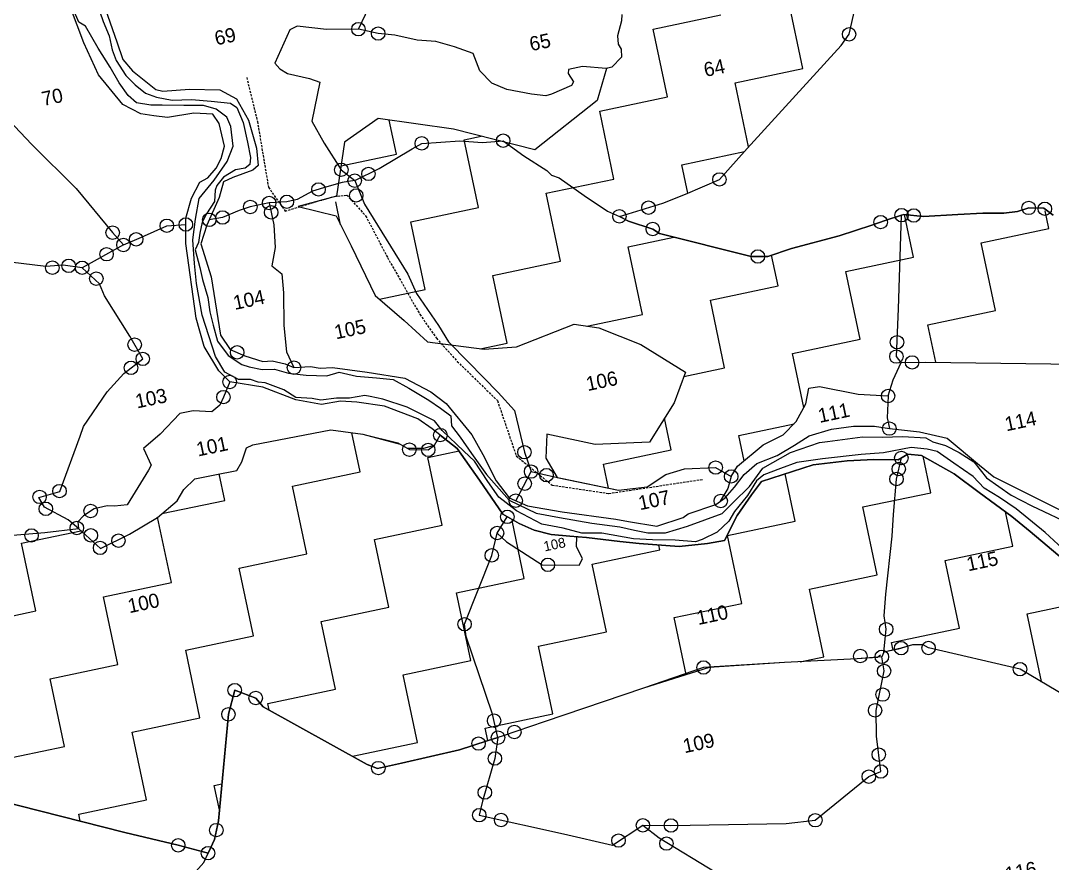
# Model space of a CAD drawing. Header units: metres. Extents: x 349664 to 353992, y 1754751 to 1758067.
# Drawn here: x 351464 to 352143, y 1755985 to 1756540 of the extents above; entities that cross this region are included whole.
import ezdxf
from ezdxf.enums import TextEntityAlignment as Align

# ---------------------------------------------------------------- set-up
doc = ezdxf.new("R2010")
doc.units = ezdxf.units.M
doc.linetypes.add('DASHED', pattern=[0.75, 0.5, -0.25])
for name, color, linetype in [('LINE_FOOTPATH', 1, 'DASHED'), ('LINE_WATER', 4, 'Continuous'), ('POLY_HATCH', 12, 'Continuous'), ('POLY_PARCEL', 6, 'Continuous'), ('POLY_WATER', 4, 'Continuous'), ('TEXT_PARCEL', 7, 'Continuous')]:
    doc.layers.add(name, color=color, linetype=linetype)
doc.styles.add('kruti dev 050', font='')
doc.styles.get('kruti dev 050').set_extended_font_data('Kruti Dev 050')

msp = doc.modelspace()

# ---------------------------------------------------------------- linework, layer by layer
for centre in [(351686.35, 1756534.48), (351699.35, 1756531.6), (352009.31, 1756531.08), (351728.03, 1756459.28), (351781.64, 1756461.05), (351675.08, 1756441.9), (351692.94, 1756439.2), (351683.92, 1756434.76), (351923.98, 1756435.56), (351660.1, 1756428.96), (351684.9, 1756425), (351615.19, 1756417.43), (351627.59, 1756420.05), (351639.26, 1756420.83), (351877.27, 1756416.97), (352127.53, 1756416.78), (352138.13, 1756416.23), (351588.17, 1756408.93), (351596.94, 1756410.48), (351628.93, 1756413.87), (351858.14, 1756411.24), (352043.86, 1756412.03), (352051.85, 1756411.81), (351560.24, 1756405.05), (351572.74, 1756405.88), (351880.07, 1756402.88), (352030.09, 1756407.44), (351524.56, 1756400.51), (351540.07, 1756396.11), (351531.67, 1756392.41), (351520.59, 1756386.28), (351949.25, 1756384.81), (351484.93, 1756377.42), (351495.68, 1756378.64), (351504.52, 1756377.38), (351513.83, 1756370.23), (352040.88, 1756328.38), (351539.06, 1756326.73), (351606.54, 1756321.68), (351544.4, 1756317.4), (352040.46, 1756318.91), (352050.79, 1756315.07), (351536.69, 1756311.49), (351643.92, 1756311.63), (351601.62, 1756302.21), (351597.52, 1756292.25), (352034.99, 1756292.97), (351740.23, 1756267.23), (352035.8, 1756271.5), (351719.89, 1756257.66), (351732.3, 1756257.47), (351795.63, 1756255.94), (352043.71, 1756252.16), (351799.99, 1756243.19), (351810.16, 1756240.83), (351921.46, 1756245.84), (351931.7, 1756239.99), (352042.02, 1756244.88), (351795.81, 1756235.24), (352040.5, 1756238.3), (351476.5, 1756226.51), (351489.59, 1756230.37), (351789.91, 1756224.02), (351924.83, 1756223.83), (351480.61, 1756218.66), (351510.09, 1756217.26), (351784.35, 1756213.41), (351501, 1756206.08), (351471.22, 1756201.15), (351510.21, 1756201.22), (351777.64, 1756202.74), (351516.31, 1756192.97), (351528.41, 1756197.71), (351774.12, 1756188.02), (351811.07, 1756181.78), (351756.21, 1756142.69), (352033.7, 1756139.37), (352043.58, 1756126.94), (352061.61, 1756127.05), (352016.67, 1756121.74), (352030.87, 1756121.21), (351913.51, 1756114.22), (352032.35, 1756111.93), (352121.82, 1756113.11), (351604.93, 1756099.28), (351618.74, 1756094.12), (352031.41, 1756096.36), (351600.78, 1756083.39), (352026.41, 1756086), (351775.64, 1756079.17), (351789.03, 1756071.73), (351765.43, 1756064.1), (351778.19, 1756068.01), (352028.84, 1756056.85), (351776.17, 1756054.3), (351699.48, 1756047.98), (352022.28, 1756042.37), (352030.24, 1756045.71), (351769.57, 1756031.87), (351765.88, 1756017), (351780.24, 1756013.83), (351873.59, 1756010.3), (351892.08, 1756010.2), (351987.05, 1756013.63), (351592.86, 1756007.16), (351567.74, 1755997.15), (351857.54, 1756000.26), (351889.08, 1755998.26), (351587.36, 1755991.97)]:
    msp.add_circle(centre, 4.43)
at = {"layer": 'LINE_FOOTPATH', "ltscale": 3}
for p, q in [((351612.8, 1756502.69), (351619.88, 1756473.7)), ((351619.88, 1756473.7), (351627.11, 1756430.47)), ((351627.11, 1756430.47), (351638.07, 1756414.68)), ((351638.07, 1756414.68), (351658.66, 1756420.94)), ((351658.66, 1756420.94), (351670.33, 1756424.36)), ((351670.33, 1756424.36), (351678.73, 1756425.18)), ((351678.73, 1756425.18), (351691.12, 1756411.61)), ((351691.12, 1756411.61), (351705.5, 1756384.17)), ((351705.5, 1756384.17), (351726.75, 1756346.75)), ((351726.75, 1756346.75), (351737.7, 1756330.97)), ((351737.7, 1756330.97), (351751.4, 1756315.77)), ((351751.4, 1756315.77), (351777.82, 1756289.92)), ((351777.82, 1756289.92), (351790.28, 1756253.5)), ((351790.28, 1756253.5), (351813.83, 1756234.25)), ((351851.19, 1756228.81), (351913.07, 1756238.08)), ((351813.83, 1756234.25), (351851.19, 1756228.81))]:
    msp.add_line(p, q, dxfattribs=at)
at = {"layer": 'LINE_WATER'}
for p, q in [((351502.38, 1756539.1), (351495.34, 1756555.49)), ((351513.91, 1756552.33), (351518.34, 1756539.49)), ((351506.76, 1756536.51), (351502.38, 1756539.1)), ((351515.07, 1756522.06), (351506.76, 1756536.51)), ((351518.34, 1756539.49), (351522.24, 1756530.06)), ((351522.24, 1756530.06), (351524.17, 1756520.93)), ((351522.99, 1756509.43), (351515.07, 1756522.06)), ((351524.17, 1756520.93), (351526.85, 1756513.87)), ((351528.96, 1756499.25), (351522.99, 1756509.43)), ((351526.85, 1756513.87), (351533.23, 1756504.02)), ((351533.23, 1756504.02), (351539.3, 1756497.91)), ((351534.82, 1756490.71), (351528.96, 1756499.25)), ((351539.3, 1756497.91), (351546.18, 1756492.45)), ((351540.37, 1756485.92), (351534.82, 1756490.71)), ((351546.18, 1756492.45), (351553.44, 1756489.69)), ((351553.44, 1756489.69), (351563.86, 1756487.84)), ((351563.86, 1756487.84), (351576.51, 1756488.21)), ((351576.51, 1756488.21), (351589.39, 1756487.12)), ((351549.77, 1756484.34), (351540.37, 1756485.92)), ((351557.14, 1756484.46), (351549.77, 1756484.34)), ((351571.55, 1756484.23), (351557.14, 1756484.46)), ((351584.42, 1756484.33), (351571.55, 1756484.23)), ((351592.83, 1756481.82), (351584.42, 1756484.33)), ((351589.39, 1756487.12), (351602.09, 1756485.75)), ((351599.66, 1756476.59), (351592.83, 1756481.82)), ((351602.09, 1756485.75), (351606.29, 1756482.82)), ((351606.29, 1756482.82), (351610.51, 1756472.99)), ((351602.38, 1756470.49), (351599.66, 1756476.59)), ((351603.94, 1756457.47), (351602.38, 1756470.49)), ((351610.51, 1756472.99), (351613.26, 1756459.98)), ((351599.88, 1756447.31), (351603.94, 1756457.47)), ((351613.26, 1756459.98), (351615.38, 1756449.94)), ((351591.49, 1756435.05), (351599.88, 1756447.31)), ((351615.38, 1756449.94), (351614.93, 1756445.32)), ((351605.4, 1756441.87), (351597.53, 1756436.97)), ((351611.84, 1756443), (351605.4, 1756441.87)), ((351614.93, 1756445.32), (351611.84, 1756443)), ((351581.64, 1756422.96), (351591.49, 1756435.05)), ((351597.53, 1756436.97), (351593.19, 1756431.52)), ((351592.17, 1756428.44), (351591.61, 1756420.94)), ((351593.19, 1756431.52), (351592.17, 1756428.44)), ((351579.03, 1756409.35), (351581.64, 1756422.96)), ((351591.61, 1756420.94), (351586.38, 1756412.92)), ((351577.34, 1756395.88), (351579.03, 1756409.35)), ((351583.51, 1756407.31), (351581.93, 1756400.06)), ((351586.38, 1756412.92), (351583.51, 1756407.31)), ((351581.93, 1756400.06), (351581.08, 1756393.92)), ((351578.52, 1756380.16), (351577.34, 1756395.88)), ((351581.08, 1756393.92), (351578.98, 1756389.19)), ((351578.98, 1756389.19), (351581.92, 1756377.51)), ((351579.84, 1756367.09), (351578.52, 1756380.16)), ((351581.92, 1756377.51), (351583.83, 1756369.57)), ((351583.59, 1756346.24), (351579.84, 1756367.09)), ((351583.83, 1756369.57), (351587.25, 1756357.9)), ((351587.25, 1756357.9), (351588.55, 1756348.4)), ((351592.22, 1756318.98), (351583.59, 1756346.24)), ((351588.55, 1756348.4), (351590.65, 1756339.54)), ((351590.65, 1756339.54), (351593.65, 1756329.08)), ((351593.65, 1756329.08), (351600.67, 1756319.59)), ((351598.47, 1756308.62), (351592.22, 1756318.98)), ((351600.67, 1756319.59), (351609.57, 1756313.61)), ((351609.57, 1756313.61), (351614.4, 1756312.24)), ((351614.4, 1756312.24), (351622.89, 1756310.46)), ((351607.36, 1756303.82), (351598.47, 1756308.62)), ((351622.89, 1756310.46), (351631.22, 1756310.55)), ((351631.22, 1756310.55), (351640.36, 1756307.96)), ((351640.36, 1756307.96), (351651.87, 1756306.58)), ((351651.87, 1756306.58), (351665.57, 1756306.13)), ((351665.57, 1756306.13), (351673.65, 1756308.56)), ((351673.65, 1756308.56), (351685.17, 1756305.98)), ((351685.17, 1756305.98), (351698.28, 1756304.94)), ((351698.28, 1756304.94), (351709.24, 1756303.92)), ((351615.23, 1756303.82), (351607.36, 1756303.82)), ((351620.38, 1756302.05), (351615.23, 1756303.82)), ((351625.01, 1756301.59), (351620.38, 1756302.05)), ((351637.2, 1756297.02), (351625.01, 1756301.59)), ((351709.24, 1756303.92), (351719.51, 1756298.22)), ((351719.51, 1756298.22), (351732.6, 1756290.17)), ((351645.17, 1756292.03), (351637.2, 1756297.02)), ((351655.8, 1756291.41), (351645.17, 1756292.03)), ((351661.54, 1756290.24), (351655.8, 1756291.41)), ((351672.02, 1756291.5), (351661.54, 1756290.24)), ((351680.58, 1756291.64), (351672.02, 1756291.5)), ((351690.5, 1756293.26), (351680.58, 1756291.64)), ((351693.99, 1756292.57), (351690.5, 1756293.26)), ((351702.34, 1756290.82), (351693.99, 1756292.57)), ((351718.47, 1756285.65), (351702.34, 1756290.82)), ((351736.38, 1756276.56), (351718.47, 1756285.65)), ((351732.6, 1756290.17), (351740.4, 1756284.9)), ((351740.4, 1756284.9), (351747.18, 1756279.9)), ((351747.18, 1756279.9), (351747.63, 1756273.41)), ((351741.53, 1756270.26), (351736.38, 1756276.56)), ((351747.63, 1756273.41), (351753.3, 1756265.79)), ((351755.65, 1756256.56), (351741.53, 1756270.26)), ((351753.3, 1756265.79), (351760.79, 1756255.21)), ((351995.15, 1756263.1), (352018.15, 1756266.06)), ((352018.15, 1756266.06), (352031.07, 1756265.93)), ((352031.07, 1756265.93), (352044.58, 1756266.4)), ((352044.58, 1756266.4), (352059.75, 1756265.31)), ((352059.75, 1756265.31), (352064.36, 1756262.71)), ((351970.68, 1756255.79), (351989.8, 1756262.45)), ((351989.8, 1756262.45), (351995.15, 1756263.1)), ((352050.1, 1756259.15), (352032, 1756255.56)), ((352060.6, 1756258.03), (352050.1, 1756259.15)), ((352067.17, 1756256.32), (352060.6, 1756258.03)), ((352064.36, 1756262.71), (352072.72, 1756260.42)), ((352072.72, 1756260.42), (352081.84, 1756255.68)), ((351762.77, 1756249.96), (351755.65, 1756256.56)), ((351760.79, 1756255.21), (351770.64, 1756241.32)), ((351952.56, 1756245.52), (351970.68, 1756255.79)), ((351991.87, 1756251.5), (351974.95, 1756249.11)), ((352017.25, 1756254.48), (351991.87, 1756251.5)), ((352032, 1756255.56), (352017.25, 1756254.48)), ((352078.33, 1756248.66), (352067.17, 1756256.32)), ((352081.84, 1756255.68), (352091.47, 1756249.61)), ((351771.6, 1756236.66), (351762.77, 1756249.96)), ((351943.67, 1756233.39), (351952.56, 1756245.52)), ((351964.09, 1756245.15), (351953.28, 1756240.96)), ((351974.95, 1756249.11), (351964.09, 1756245.15)), ((352090.93, 1756239.88), (352078.33, 1756248.66)), ((352091.47, 1756249.61), (352099.65, 1756239.18)), ((351770.64, 1756241.32), (351785.66, 1756224.47)), ((351948.38, 1756237.06), (351942.52, 1756227.48)), ((351953.28, 1756240.96), (351948.38, 1756237.06)), ((352098.24, 1756232.37), (352090.93, 1756239.88)), ((352099.65, 1756239.18), (352115.94, 1756227.6)), ((351778.81, 1756226.26), (351771.6, 1756236.66)), ((351933.09, 1756222.81), (351943.67, 1756233.39)), ((352108.38, 1756226.17), (352098.24, 1756232.37)), ((351790.5, 1756217.29), (351778.81, 1756226.26)), ((351785.66, 1756224.47), (351803.25, 1756215.79)), ((351942.52, 1756227.48), (351933.8, 1756216.82)), ((352119.27, 1756218.7), (352108.38, 1756226.17)), ((352115.94, 1756227.6), (352129.68, 1756220.6)), ((351807.12, 1756208.64), (351790.5, 1756217.29)), ((351925.8, 1756215.54), (351933.09, 1756222.81)), ((351933.8, 1756216.82), (351930.11, 1756210.56)), ((352138.39, 1756203), (352119.27, 1756218.7)), ((352129.68, 1756220.6), (352157.53, 1756207.41)), ((351803.25, 1756215.79), (351818.7, 1756212.94)), ((351818.7, 1756212.94), (351839.99, 1756209.33)), ((351902.99, 1756207.15), (351925.8, 1756215.54)), ((351930.11, 1756210.56), (351922.58, 1756203.25)), ((351821.07, 1756205.87), (351807.12, 1756208.64)), ((351833.38, 1756202.65), (351821.07, 1756205.87)), ((351839.99, 1756209.33), (351858.43, 1756206.79)), ((351858.43, 1756206.79), (351867.98, 1756204.52)), ((351867.98, 1756204.52), (351876.93, 1756202.83)), ((351876.93, 1756202.83), (351888.38, 1756202.87)), ((351888.38, 1756202.87), (351902.99, 1756207.15)), ((351922.58, 1756203.25), (351912.6, 1756198.51)), ((352149.68, 1756192.51), (352138.39, 1756203)), ((351846.52, 1756202.57), (351833.38, 1756202.65)), ((351867.35, 1756198.86), (351846.52, 1756202.57)), ((351879.91, 1756198.18), (351867.35, 1756198.86)), ((351894.75, 1756197.98), (351879.91, 1756198.18)), ((351908.32, 1756197.03), (351894.75, 1756197.98)), ((351912.6, 1756198.51), (351908.32, 1756197.03))]:
    msp.add_line(p, q, dxfattribs=at)
at = {"layer": 'POLY_HATCH', "linetype": 'Continuous'}
for p, q in [((351978.88, 1756508.67), (351969.46, 1756553.25)), ((351880.3, 1756534.41), (351924.88, 1756543.83)), ((351889.72, 1756489.83), (351880.3, 1756534.41)), ((351934.3, 1756499.25), (351978.88, 1756508.67)), ((351943.2, 1756457.11), (351934.3, 1756499.25)), ((351845.14, 1756480.41), (351889.72, 1756489.83)), ((351711.4, 1756452.14), (351706.67, 1756474.51)), ((351854.56, 1756435.83), (351845.14, 1756480.41)), ((351755.98, 1756461.56), (351767.23, 1756463.94)), ((351765.4, 1756416.98), (351755.98, 1756461.56)), ((351674.89, 1756444.43), (351711.4, 1756452.14)), ((351899.14, 1756445.25), (351940.37, 1756453.96)), ((351903.11, 1756426.44), (351899.14, 1756445.25)), ((351809.98, 1756426.4), (351854.56, 1756435.83)), ((351674.66, 1756405.6), (351671.47, 1756420.7)), ((351819.4, 1756381.82), (351809.98, 1756426.4)), ((351720.82, 1756407.56), (351765.4, 1756416.98)), ((352140.88, 1756403.19), (352138.43, 1756414.79)), ((351730.24, 1756362.98), (351720.82, 1756407.56)), ((352051.72, 1756384.35), (352045.78, 1756412.46)), ((352096.3, 1756393.77), (352140.88, 1756403.19)), ((351863.98, 1756391.24), (351893.97, 1756397.58)), ((352105.72, 1756349.19), (352096.3, 1756393.77)), ((351873.4, 1756346.66), (351863.98, 1756391.24)), ((351774.82, 1756372.4), (351819.4, 1756381.82)), ((351962.56, 1756365.51), (351958.3, 1756385.69)), ((352007.14, 1756374.93), (352051.72, 1756384.35)), ((352016.56, 1756330.35), (352007.14, 1756374.93)), ((351784.24, 1756327.82), (351774.82, 1756372.4)), ((351700.2, 1756356.63), (351730.24, 1756362.98)), ((351917.98, 1756356.09), (351962.56, 1756365.51)), ((351927.4, 1756311.5), (351917.98, 1756356.09)), ((351836.73, 1756338.92), (351873.4, 1756346.66)), ((352061.14, 1756339.77), (352105.72, 1756349.19)), ((352066.34, 1756315.17), (352061.14, 1756339.77)), ((351766.58, 1756324.09), (351784.24, 1756327.82)), ((351971.98, 1756320.93), (352016.56, 1756330.35)), ((351979.51, 1756285.33), (351971.98, 1756320.93)), ((351900.5, 1756305.82), (351927.4, 1756311.5)), ((351892.24, 1756257.5), (351887.82, 1756278.45)), ((351936.82, 1756266.92), (351973.08, 1756274.59)), ((351687.55, 1756243.09), (351682.12, 1756268.77)), ((351940.32, 1756250.38), (351936.82, 1756266.92)), ((351847.66, 1756248.08), (351892.24, 1756257.5)), ((351732.13, 1756252.51), (351752.56, 1756256.83)), ((351741.55, 1756207.93), (351732.13, 1756252.51)), ((352063.04, 1756229.3), (352057.97, 1756253.26)), ((351850.98, 1756232.38), (351847.66, 1756248.08)), ((351598.39, 1756224.25), (351594.7, 1756241.69)), ((351642.97, 1756233.67), (351687.55, 1756243.09)), ((351973.88, 1756210.46), (351967.26, 1756241.78)), ((351652.39, 1756189.09), (351642.97, 1756233.67)), ((351557.03, 1756215.51), (351598.39, 1756224.25)), ((352018.46, 1756219.88), (352063.04, 1756229.3)), ((352027.88, 1756175.3), (352018.46, 1756219.88)), ((352117.04, 1756194.14), (352112.27, 1756216.69)), ((351563.23, 1756170.25), (351554.17, 1756213.12)), ((351795.55, 1756172.77), (351787.46, 1756211.08)), ((351929.3, 1756201.03), (351973.88, 1756210.46)), ((351464.65, 1756195.99), (351503.72, 1756204.24)), ((351696.97, 1756198.51), (351741.55, 1756207.93)), ((351706.39, 1756153.93), (351696.97, 1756198.51)), ((351938.72, 1756156.45), (351929.3, 1756201.03)), ((351474.07, 1756151.41), (351464.65, 1756195.99)), ((351840.13, 1756182.19), (351884.72, 1756191.61)), ((351884.72, 1756191.61), (351884.03, 1756194.84)), ((352072.46, 1756184.72), (352117.04, 1756194.14)), ((351607.81, 1756179.67), (351652.39, 1756189.09)), ((352081.88, 1756140.14), (352072.46, 1756184.72)), ((351617.23, 1756135.09), (351607.81, 1756179.67)), ((351849.56, 1756137.61), (351840.13, 1756182.19)), ((351518.65, 1756160.83), (351563.23, 1756170.25)), ((351750.97, 1756163.35), (351795.55, 1756172.77)), ((351983.3, 1756165.87), (352027.88, 1756175.3)), ((351760.39, 1756118.77), (351750.97, 1756163.35)), ((351992.72, 1756121.29), (351983.3, 1756165.87)), ((351528.07, 1756116.25), (351518.65, 1756160.83)), ((351894.14, 1756147.03), (351938.72, 1756156.45)), ((352126.46, 1756149.56), (352171.04, 1756158.98)), ((351429.49, 1756141.98), (351474.07, 1756151.41)), ((351661.81, 1756144.51), (351706.39, 1756153.93)), ((352135.88, 1756104.98), (352126.46, 1756149.56)), ((351671.23, 1756099.93), (351661.81, 1756144.51)), ((351902.07, 1756109.49), (351894.14, 1756147.03)), ((351572.65, 1756125.67), (351617.23, 1756135.09)), ((351804.97, 1756128.19), (351849.56, 1756137.61)), ((352037.3, 1756130.72), (352081.88, 1756140.14)), ((351814.4, 1756083.61), (351804.97, 1756128.19)), ((352038.39, 1756125.54), (352037.3, 1756130.72)), ((351582.07, 1756081.09), (351572.65, 1756125.67)), ((351483.49, 1756106.83), (351528.07, 1756116.25)), ((351715.81, 1756109.35), (351760.39, 1756118.77)), ((351977.13, 1756118), (351992.72, 1756121.29)), ((351725.23, 1756064.77), (351715.81, 1756109.35)), ((351492.91, 1756062.24), (351483.49, 1756106.83)), ((352135.61, 1756104.92), (352135.88, 1756104.98)), ((351626.65, 1756090.51), (351671.23, 1756099.93)), ((351627.58, 1756086.13), (351626.65, 1756090.51)), ((351537.49, 1756071.67), (351582.07, 1756081.09)), ((351769.82, 1756074.19), (351814.4, 1756083.61)), ((351771.53, 1756066.06), (351769.82, 1756074.19)), ((351546.91, 1756027.08), (351537.49, 1756071.67)), ((351448.33, 1756052.82), (351492.91, 1756062.24)), ((351682.55, 1756055.75), (351725.23, 1756064.77)), ((351591.49, 1756036.51), (351596.47, 1756037.56)), ((351594.87, 1756020.54), (351591.49, 1756036.51)), ((351502.33, 1756017.66), (351546.91, 1756027.08)), ((351503.3, 1756013.06), (351502.33, 1756017.66))]:
    msp.add_line(p, q, dxfattribs=at)
at = {"layer": 'POLY_HATCH'}
for p, q in [((352009.31, 1756531.08), (352014.47, 1756553.45)), ((351859.71, 1756544.16), (351859.49, 1756539.89)), ((351859.49, 1756539.89), (351856.78, 1756530.03)), ((351856.78, 1756530.03), (351857.38, 1756524.53)), ((352004.09, 1756523.79), (352009.31, 1756531.08)), ((351857.38, 1756524.53), (351859.2, 1756521.26)), ((351942.2, 1756456.01), (352004.09, 1756523.79)), ((351859.61, 1756516.08), (351853.15, 1756509.37)), ((351859.2, 1756521.26), (351859.61, 1756516.08)), ((351849.65, 1756508.63), (351843.39, 1756487.53)), ((351853.15, 1756509.37), (351849.65, 1756508.63)), ((351843.39, 1756487.53), (351802.5, 1756455.04)), ((351699.25, 1756475.56), (351677.16, 1756460.18)), ((351748.97, 1756468.55), (351699.25, 1756475.56)), ((351802.5, 1756455.04), (351748.97, 1756468.55)), ((351677.16, 1756460.18), (351672.03, 1756424.55)), ((351923.98, 1756435.56), (351942.2, 1756456.01)), ((351901.55, 1756425.76), (351923.98, 1756435.56)), ((351672.03, 1756424.55), (351646.67, 1756417.73)), ((351886.75, 1756419.82), (351901.55, 1756425.76)), ((351646.67, 1756417.73), (351671.63, 1756411.58)), ((351858.14, 1756411.24), (351886.75, 1756419.82)), ((352097.44, 1756413.32), (352080.83, 1756412.49)), ((352111.23, 1756413.33), (352097.44, 1756413.32)), ((352120.23, 1756414.51), (352111.23, 1756413.33)), ((352127.53, 1756416.78), (352120.23, 1756414.51)), ((352137.52, 1756416.7), (352127.53, 1756416.78)), ((352143.64, 1756411.92), (352137.52, 1756416.7)), ((351671.63, 1756411.58), (351681.65, 1756391.8)), ((351864.14, 1756408.02), (351858.14, 1756411.24)), ((351880.07, 1756402.88), (351864.14, 1756408.02)), ((352033.02, 1756408.46), (352024.19, 1756405.38)), ((352043.86, 1756412.03), (352033.02, 1756408.46)), ((352045.3, 1756412.51), (352043.86, 1756412.03)), ((352058.25, 1756411.12), (352045.3, 1756412.51)), ((352080.83, 1756412.49), (352058.25, 1756411.12)), ((351884.58, 1756399.94), (351880.07, 1756402.88)), ((351944.96, 1756384.76), (351884.58, 1756399.94)), ((352024.19, 1756405.38), (352002.79, 1756398.42)), ((352002.79, 1756398.42), (351971.46, 1756390.1)), ((351681.65, 1756391.8), (351697.33, 1756359.1)), ((351971.46, 1756390.1), (351955.88, 1756384.88)), ((351955.88, 1756384.88), (351944.96, 1756384.76)), ((351697.33, 1756359.1), (351716.39, 1756342.69)), ((351716.39, 1756342.69), (351731.85, 1756328.6)), ((351790.33, 1756325.31), (351828.33, 1756340.19)), ((351828.33, 1756340.19), (351844.51, 1756337.74)), ((351844.51, 1756337.74), (351872.25, 1756326.97)), ((351731.85, 1756328.6), (351769.12, 1756323.76)), ((351769.12, 1756323.76), (351790.33, 1756325.31)), ((351872.25, 1756326.97), (351901.58, 1756308.71)), ((352038.33, 1756303.64), (352043.49, 1756314.93)), ((352043.49, 1756314.93), (352059.82, 1756315.25)), ((352059.82, 1756315.25), (352172.53, 1756313.8)), ((351901.58, 1756308.71), (351894.09, 1756288.55)), ((351980.85, 1756287.85), (351982.79, 1756298.22)), ((351982.79, 1756298.22), (351989.88, 1756299.23)), ((351989.88, 1756299.23), (352015.28, 1756294.15)), ((352034.99, 1756292.97), (352038.33, 1756303.64)), ((352015.28, 1756294.15), (352034.99, 1756292.97)), ((351894.09, 1756288.55), (351878.01, 1756262.65)), ((351974.58, 1756276.07), (351980.85, 1756287.85)), ((351616.86, 1756260.83), (351668.22, 1756270.78)), ((351668.22, 1756270.78), (351689.29, 1756267.74)), ((351965.81, 1756267.36), (351974.58, 1756276.07)), ((351689.29, 1756267.74), (351712.4, 1756262.12)), ((351736.44, 1756260.6), (351740.23, 1756267.23)), ((351740.23, 1756267.23), (351751.44, 1756258.43)), ((351810.3, 1756267.91), (351809.72, 1756252.13)), ((351842.13, 1756260.94), (351810.3, 1756267.91)), ((351952.86, 1756260.74), (351965.81, 1756267.36)), ((351609.61, 1756249.7), (351612.79, 1756258.77)), ((351612.79, 1756258.77), (351616.86, 1756260.83)), ((351712.4, 1756262.12), (351718.54, 1756258.62)), ((351718.54, 1756258.62), (351729.38, 1756258.51)), ((351729.38, 1756258.51), (351736.44, 1756260.6)), ((351751.44, 1756258.43), (351766.08, 1756237.58)), ((351878.01, 1756262.65), (351842.13, 1756260.94)), ((351935.87, 1756246.7), (351952.86, 1756260.74)), ((351809.72, 1756252.13), (351817.24, 1756239.24)), ((352008.05, 1756250.29), (352025.67, 1756251.05)), ((352025.67, 1756251.05), (352041.59, 1756250.92)), ((352041.59, 1756250.92), (352048.07, 1756254.71)), ((352048.07, 1756254.71), (352056.86, 1756253.88)), ((352056.86, 1756253.88), (352078.55, 1756241.78)), ((351591.89, 1756241.16), (351606.33, 1756243.91)), ((351606.33, 1756243.91), (351609.61, 1756249.7)), ((351888.6, 1756241.33), (351900.98, 1756244.91)), ((351900.98, 1756244.91), (351921.46, 1756245.84)), ((351921.46, 1756245.84), (351931.7, 1756239.99)), ((351931.7, 1756239.99), (351935.87, 1756246.7)), ((351951.64, 1756236.75), (351985.7, 1756247.72)), ((351985.7, 1756247.72), (352008.05, 1756250.29)), ((351571.42, 1756231.43), (351578.67, 1756238.36)), ((351578.67, 1756238.36), (351591.89, 1756241.16)), ((351766.08, 1756237.58), (351781.44, 1756215.06)), ((351817.24, 1756239.24), (351857.54, 1756231.05)), ((351876.45, 1756233.17), (351888.6, 1756241.33)), ((351944.97, 1756227.82), (351951.64, 1756236.75)), ((352078.55, 1756241.78), (352094.91, 1756229.36)), ((351567.08, 1756223.88), (351571.42, 1756231.43)), ((351857.54, 1756231.05), (351876.45, 1756233.17)), ((351554.05, 1756213.03), (351567.08, 1756223.88)), ((351935.7, 1756214.29), (351944.97, 1756227.82)), ((352094.91, 1756229.36), (352116.49, 1756213.62)), ((351535.67, 1756201.95), (351554.05, 1756213.03)), ((351781.44, 1756215.06), (351792.16, 1756208.98)), ((351927.35, 1756197.73), (351935.7, 1756214.29)), ((352116.49, 1756213.62), (352128.53, 1756203.79)), ((351456.27, 1756201.06), (351479.88, 1756203.05)), ((351479.88, 1756203.05), (351502.15, 1756205.66)), ((351502.15, 1756205.66), (351516.64, 1756192.52)), ((351792.16, 1756208.98), (351801.97, 1756204.6)), ((351801.97, 1756204.6), (351813.32, 1756201.88)), ((352128.53, 1756203.79), (352150.86, 1756184.83)), ((351516.64, 1756192.52), (351535.67, 1756201.95)), ((351813.32, 1756201.88), (351825.43, 1756200.67)), ((351825.43, 1756200.67), (351836.4, 1756199.76)), ((351836.4, 1756199.76), (351858.5, 1756197.17)), ((351858.5, 1756197.17), (351871.18, 1756195.81)), ((351916.15, 1756195.9), (351927.35, 1756197.73)), ((351871.18, 1756195.81), (351897.46, 1756193.83)), ((351897.46, 1756193.83), (351916.15, 1756195.9)), ((352050.94, 1756129.16), (352041.59, 1756126.22)), ((352057.99, 1756129.2), (352050.94, 1756129.16)), ((352061.61, 1756127.05), (352057.99, 1756129.2)), ((352030.01, 1756122.36), (352028.02, 1756120.7)), ((352041.59, 1756126.22), (352032.28, 1756124.25)), ((352121.82, 1756113.11), (352061.61, 1756127.05)), ((351966.9, 1756117.51), (351917.22, 1756114.3)), ((352014.59, 1756119.81), (351966.9, 1756117.51)), ((352028.02, 1756120.7), (352014.59, 1756119.81)), ((351917.22, 1756114.3), (351873.95, 1756100.58)), ((352228.38, 1756049.83), (352121.82, 1756113.11)), ((351604.93, 1756099.28), (351600.78, 1756083.39)), ((351618.74, 1756094.12), (351604.93, 1756099.28)), ((351873.95, 1756100.58), (351808.55, 1756078.5)), ((351623.74, 1756088.24), (351618.74, 1756094.12)), ((351692.15, 1756050.44), (351623.74, 1756088.24)), ((351600.78, 1756083.39), (351594.18, 1756013.18)), ((351808.55, 1756078.5), (351781.57, 1756069.15)), ((351778.19, 1756068.01), (351771.11, 1756065.93)), ((351781.57, 1756069.15), (351778.19, 1756068.01)), ((351771.11, 1756065.93), (351752.98, 1756060.08)), ((351752.98, 1756060.08), (351714.69, 1756051.12)), ((351698.92, 1756047.79), (351692.15, 1756050.44)), ((351714.69, 1756051.12), (351698.92, 1756047.79)), ((351532.69, 1756005.67), (351441.87, 1756028.53)), ((351594.18, 1756013.18), (351591.53, 1756001.07)), ((351567.74, 1755997.15), (351532.69, 1756005.67)), ((351591.53, 1756001.07), (351587.36, 1755991.97)), ((351587.36, 1755991.97), (351567.74, 1755997.15))]:
    msp.add_line(p, q, dxfattribs=at)
at = {"layer": 'POLY_PARCEL'}
for p, q in [((351686.35, 1756534.48), (351693.38, 1756549.18)), ((352009.31, 1756531.08), (352014.47, 1756553.45)), ((351859.71, 1756544.16), (351859.49, 1756539.89)), ((351646.12, 1756536.4), (351641.28, 1756533.97)), ((351665.44, 1756534.29), (351646.12, 1756536.4)), ((351859.49, 1756539.89), (351856.78, 1756530.03)), ((351641.28, 1756533.97), (351631.24, 1756512.16)), ((351686.35, 1756534.48), (351665.44, 1756534.29)), ((351699.35, 1756531.6), (351686.35, 1756534.48)), ((351710.28, 1756530.53), (351699.35, 1756531.6)), ((351725.07, 1756527.19), (351710.28, 1756530.53)), ((351856.78, 1756530.03), (351857.38, 1756524.53)), ((352004.09, 1756523.79), (352009.31, 1756531.08)), ((351737.35, 1756526.4), (351725.07, 1756527.19)), ((351749.65, 1756522.82), (351737.35, 1756526.4)), ((351761.93, 1756518.51), (351749.65, 1756522.82)), ((351857.38, 1756524.53), (351859.2, 1756521.26)), ((351942.2, 1756456.01), (352004.09, 1756523.79)), ((351766.32, 1756507.06), (351761.93, 1756518.51)), ((351859.61, 1756516.08), (351853.15, 1756509.37)), ((351859.2, 1756521.26), (351859.61, 1756516.08)), ((351631.24, 1756512.16), (351634.58, 1756508.36)), ((351833.9, 1756509.81), (351824.73, 1756507.87)), ((351849.37, 1756508.57), (351833.9, 1756509.81)), ((351853.15, 1756509.37), (351849.37, 1756508.57)), ((351634.58, 1756508.36), (351639.75, 1756505.23)), ((351639.75, 1756505.23), (351654.21, 1756502.1)), ((351654.21, 1756502.1), (351660.94, 1756499.58)), ((351774.24, 1756498.89), (351766.32, 1756507.06)), ((351824.73, 1756507.87), (351824.44, 1756505.27)), ((351824.44, 1756505.27), (351827.85, 1756499.81)), ((351660.94, 1756499.58), (351655.67, 1756473.8)), ((351784.12, 1756494.79), (351774.24, 1756498.89)), ((351826.68, 1756497.31), (351813.5, 1756491.71)), ((351827.85, 1756499.81), (351826.68, 1756497.31)), ((351800.26, 1756491.73), (351784.12, 1756494.79)), ((351809.78, 1756490.64), (351800.26, 1756491.73)), ((351813.5, 1756491.71), (351809.78, 1756490.64)), ((351445.38, 1756485.99), (351471.31, 1756458.48)), ((351655.67, 1756473.8), (351663.76, 1756459.48)), ((351728.03, 1756459.28), (351753.21, 1756460.95)), ((351753.21, 1756460.95), (351768.09, 1756459.87)), ((351768.09, 1756459.87), (351781.64, 1756461.05)), ((351781.64, 1756461.05), (351795.31, 1756451)), ((351471.31, 1756458.48), (351500.68, 1756429.66)), ((351663.76, 1756459.48), (351675.08, 1756441.9)), ((351699.99, 1756442.66), (351721.74, 1756455.7)), ((351721.74, 1756455.7), (351728.03, 1756459.28)), ((351923.98, 1756435.56), (351942.2, 1756456.01)), ((351795.31, 1756451), (351810.28, 1756441.5)), ((351675.08, 1756441.9), (351683.92, 1756434.76)), ((351683.92, 1756434.76), (351699.99, 1756442.66)), ((351810.28, 1756441.5), (351813.54, 1756438.38)), ((351683.92, 1756434.76), (351675.71, 1756433.59)), ((351683.92, 1756434.76), (351690.45, 1756419.37)), ((351813.54, 1756438.38), (351818.42, 1756436.6)), ((351818.42, 1756436.6), (351834.98, 1756424.91)), ((351901.55, 1756425.76), (351923.98, 1756435.56)), ((351500.68, 1756429.66), (351524.56, 1756400.51)), ((351656.1, 1756427.76), (351646, 1756422.25)), ((351665.64, 1756430.62), (351656.1, 1756427.76)), ((351675.71, 1756433.59), (351665.64, 1756430.62)), ((351639.26, 1756420.83), (351627.59, 1756420.05)), ((351646, 1756422.25), (351639.26, 1756420.83)), ((351834.98, 1756424.91), (351850.38, 1756414.66)), ((351886.75, 1756419.82), (351901.55, 1756425.76)), ((351607.81, 1756415.03), (351596.94, 1756410.48)), ((351615.19, 1756417.43), (351607.81, 1756415.03)), ((351627.59, 1756420.05), (351615.19, 1756417.43)), ((351627.59, 1756420.05), (351630.71, 1756405.59)), ((351690.45, 1756419.37), (351718.77, 1756373.21)), ((351850.38, 1756414.66), (351858.14, 1756411.24)), ((351858.14, 1756411.24), (351886.75, 1756419.82)), ((352080.83, 1756412.49), (352097.44, 1756413.32)), ((352097.44, 1756413.32), (352111.23, 1756413.33)), ((352111.23, 1756413.33), (352120.23, 1756414.51)), ((352120.23, 1756414.51), (352127.53, 1756416.78)), ((352127.53, 1756416.78), (352137.52, 1756416.7)), ((352137.52, 1756416.7), (352143.64, 1756411.92)), ((351596.94, 1756410.48), (351588.17, 1756408.93)), ((351858.14, 1756411.24), (351864.14, 1756408.02)), ((351864.14, 1756408.02), (351880.07, 1756402.88)), ((352024.19, 1756405.38), (352033.02, 1756408.46)), ((352033.02, 1756408.46), (352043.86, 1756412.03)), ((352041.85, 1756350.3), (352043.86, 1756412.03)), ((352043.86, 1756412.03), (352045.3, 1756412.51)), ((352045.3, 1756412.51), (352058.25, 1756411.12)), ((352058.25, 1756411.12), (352080.83, 1756412.49)), ((351524.56, 1756400.51), (351531.67, 1756392.41)), ((351543.49, 1756397.61), (351560.24, 1756405.05)), ((351560.24, 1756405.05), (351572.74, 1756405.88)), ((351630.71, 1756405.59), (351631.54, 1756390.7)), ((351880.07, 1756402.88), (351884.58, 1756399.94)), ((351884.58, 1756399.94), (351944.96, 1756384.76)), ((352002.79, 1756398.42), (352024.19, 1756405.38)), ((351531.67, 1756392.41), (351543.49, 1756397.61)), ((351971.46, 1756390.1), (352002.79, 1756398.42)), ((351531.67, 1756392.41), (351504.52, 1756377.38)), ((351631.54, 1756390.7), (351629.44, 1756378.67)), ((351955.88, 1756384.88), (351971.46, 1756390.1)), ((351480.69, 1756378.3), (351449.6, 1756381.93)), ((351944.96, 1756384.76), (351955.88, 1756384.88)), ((351491.92, 1756379.17), (351480.69, 1756378.3)), ((351504.52, 1756377.38), (351491.92, 1756379.17)), ((351515.95, 1756366.76), (351504.52, 1756377.38)), ((351629.44, 1756378.67), (351635.95, 1756373.48)), ((351635.95, 1756373.48), (351637.05, 1756360.96)), ((351718.77, 1756373.21), (351724.55, 1756360.53)), ((351519.12, 1756358.85), (351515.95, 1756366.76)), ((351637.05, 1756360.96), (351637.35, 1756339.4)), ((351724.55, 1756360.53), (351739.09, 1756339.27)), ((351535.82, 1756332.39), (351519.12, 1756358.85)), ((352040.46, 1756318.91), (352041.85, 1756350.3)), ((351637.35, 1756339.4), (351639.1, 1756322)), ((351739.09, 1756339.27), (351745.59, 1756328.67)), ((351544.4, 1756317.4), (351535.82, 1756332.39)), ((351745.59, 1756328.67), (351758.87, 1756315.25)), ((351639.1, 1756322), (351643.92, 1756311.63)), ((352043.49, 1756314.93), (352040.46, 1756318.91)), ((351531.99, 1756307.88), (351544.4, 1756317.4)), ((351758.87, 1756315.25), (351778.44, 1756295.18)), ((352038.33, 1756303.64), (352043.49, 1756314.93)), ((352043.49, 1756314.93), (352059.82, 1756315.25)), ((352059.82, 1756315.25), (352172.53, 1756313.8)), ((351521.06, 1756295.67), (351531.99, 1756307.88)), ((351601.62, 1756302.21), (351597.52, 1756292.25)), ((351980.85, 1756287.85), (351982.79, 1756298.22)), ((351982.79, 1756298.22), (351989.88, 1756299.23)), ((351989.88, 1756299.23), (352015.28, 1756294.15)), ((352034.99, 1756292.97), (352038.33, 1756303.64)), ((351505.45, 1756272.88), (351521.06, 1756295.67)), ((351597.52, 1756292.25), (351595.04, 1756286.93)), ((351778.44, 1756295.18), (351789.03, 1756283.52)), ((352015.28, 1756294.15), (352034.99, 1756292.97)), ((352034.99, 1756292.97), (352034.4, 1756278.51)), ((351595.04, 1756286.93), (351589.96, 1756282.56)), ((351974.58, 1756276.07), (351980.85, 1756287.85)), ((351568.88, 1756281.4), (351555.83, 1756267.84)), ((351577.51, 1756283.22), (351568.88, 1756281.4)), ((351589.96, 1756282.56), (351577.51, 1756283.22)), ((351789.03, 1756283.52), (351795.63, 1756255.94)), ((352034.4, 1756278.51), (352035.8, 1756271.5)), ((351503.17, 1756266.46), (351505.45, 1756272.88)), ((351616.86, 1756260.83), (351668.22, 1756270.78)), ((351668.22, 1756270.78), (351689.29, 1756267.74)), ((351965.81, 1756267.36), (351974.58, 1756276.07)), ((351489.84, 1756230.05), (351503.17, 1756266.46)), ((351555.83, 1756267.84), (351544.92, 1756258.34)), ((351689.29, 1756267.74), (351713.74, 1756261.16)), ((351736.44, 1756260.6), (351740.23, 1756267.23)), ((351952.86, 1756260.74), (351965.81, 1756267.36)), ((351544.92, 1756258.34), (351549.94, 1756247.4)), ((351609.61, 1756249.7), (351612.79, 1756258.77)), ((351612.79, 1756258.77), (351616.86, 1756260.83)), ((351713.74, 1756261.16), (351719.89, 1756257.66)), ((351719.89, 1756257.66), (351732.3, 1756257.47)), ((351732.3, 1756257.47), (351736.44, 1756260.6)), ((351935.87, 1756246.7), (351952.86, 1756260.74)), ((351795.63, 1756255.94), (351799.99, 1756243.19)), ((352040.5, 1756238.3), (352043.71, 1756252.16)), ((351548.25, 1756244.04), (351534.14, 1756221.27)), ((351549.94, 1756247.4), (351548.25, 1756244.04)), ((351591.89, 1756241.16), (351606.33, 1756243.91)), ((351606.33, 1756243.91), (351609.61, 1756249.7)), ((351888.6, 1756241.33), (351900.98, 1756244.91)), ((351900.98, 1756244.91), (351921.46, 1756245.84)), ((351921.46, 1756245.84), (351931.7, 1756239.99)), ((351931.7, 1756239.99), (351935.87, 1756246.7)), ((351571.42, 1756231.43), (351578.67, 1756238.36)), ((351578.67, 1756238.36), (351591.89, 1756241.16)), ((351789.91, 1756224.02), (351799.99, 1756243.19)), ((351799.99, 1756243.19), (351815.34, 1756239.63)), ((351815.34, 1756239.63), (351857.54, 1756231.05)), ((351876.45, 1756233.17), (351888.6, 1756241.33)), ((351931.7, 1756239.99), (351929.42, 1756232.1)), ((352038.64, 1756214.89), (352040.5, 1756238.3)), ((351475.93, 1756226.21), (351489.84, 1756230.05)), ((351567.08, 1756223.88), (351571.42, 1756231.43)), ((351857.54, 1756231.05), (351876.45, 1756233.17)), ((351929.42, 1756232.1), (351924.54, 1756223.63)), ((351479.69, 1756219.81), (351475.93, 1756226.21)), ((351554.05, 1756213.03), (351567.08, 1756223.88)), ((351495.28, 1756211.4), (351479.69, 1756219.81)), ((351512.44, 1756218.78), (351505.34, 1756213.98)), ((351521.06, 1756220.6), (351512.44, 1756218.78)), ((351525.91, 1756220.43), (351521.06, 1756220.6)), ((351534.14, 1756221.27), (351525.91, 1756220.43)), ((351502.15, 1756205.66), (351495.28, 1756211.4)), ((351505.34, 1756213.98), (351501.58, 1756210.03)), ((351501.58, 1756210.03), (351502.15, 1756205.66)), ((351535.67, 1756201.95), (351554.05, 1756213.03)), ((351777.64, 1756202.74), (351784.35, 1756213.41)), ((352037.76, 1756200.61), (352038.64, 1756214.89)), ((351456.27, 1756201.06), (351479.88, 1756203.05)), ((351479.88, 1756203.05), (351502.15, 1756205.66)), ((351502.15, 1756205.66), (351516.64, 1756192.52)), ((351516.64, 1756192.52), (351535.67, 1756201.95)), ((351774.12, 1756188.02), (351777.64, 1756202.74)), ((351777.64, 1756202.74), (351783.72, 1756196.98)), ((351783.72, 1756196.98), (351807.37, 1756181.81)), ((351829.88, 1756193.86), (351830.21, 1756200.28)), ((352033.41, 1756162.51), (352037.76, 1756200.61)), ((351833.79, 1756185.7), (351829.88, 1756193.86)), ((351756.21, 1756142.69), (351774.12, 1756188.02)), ((351831.74, 1756181.62), (351833.79, 1756185.7)), ((351807.37, 1756181.81), (351831.74, 1756181.62)), ((352032.3, 1756148.31), (352033.41, 1756162.51)), ((351757.26, 1756134.72), (351756.21, 1756142.69)), ((352033.7, 1756139.37), (352032.3, 1756148.31)), ((352032.28, 1756124.25), (352033.7, 1756139.37)), ((351774.65, 1756083.48), (351757.26, 1756134.72)), ((352050.94, 1756129.16), (352043.58, 1756126.94)), ((352057.99, 1756129.2), (352050.94, 1756129.16)), ((352061.61, 1756127.05), (352057.99, 1756129.2)), ((352032.28, 1756124.25), (352030.87, 1756121.21)), ((352043.58, 1756126.94), (352032.28, 1756124.25)), ((352121.82, 1756113.11), (352061.61, 1756127.05)), ((351966.9, 1756117.51), (351913.51, 1756114.22)), ((352014.59, 1756119.81), (351966.9, 1756117.51)), ((352030.87, 1756121.21), (352014.59, 1756119.81)), ((352032.35, 1756111.93), (352030.87, 1756121.21)), ((352030.87, 1756121.21), (352030.87, 1756121.21)), ((351913.51, 1756114.22), (351873.95, 1756100.58)), ((352027.03, 1756085.87), (352032.35, 1756111.93)), ((352228.38, 1756049.83), (352121.82, 1756113.11)), ((351600.78, 1756083.39), (351604.93, 1756099.28)), ((351604.93, 1756099.28), (351618.74, 1756094.12)), ((351873.95, 1756100.58), (351808.55, 1756078.5)), ((351618.74, 1756094.12), (351623.74, 1756088.24)), ((351623.74, 1756088.24), (351692.15, 1756050.44)), ((351594.18, 1756013.18), (351600.78, 1756083.39)), ((351778.19, 1756068.01), (351774.65, 1756083.48)), ((352027.3, 1756069.05), (352027.03, 1756085.87)), ((351808.55, 1756078.5), (351781.57, 1756069.15)), ((351771.11, 1756065.93), (351778.19, 1756068.01)), ((351778.19, 1756068.01), (351776.17, 1756054.3)), ((351781.57, 1756069.15), (351778.19, 1756068.01)), ((352030.24, 1756045.71), (352027.3, 1756069.05)), ((352027.3, 1756069.05), (352027.3, 1756069.05)), ((351752.98, 1756060.08), (351771.11, 1756065.93)), ((351714.69, 1756051.12), (351752.98, 1756060.08)), ((351776.17, 1756054.3), (351767.93, 1756026.28)), ((351692.15, 1756050.44), (351698.92, 1756047.79)), ((351698.92, 1756047.79), (351714.69, 1756051.12)), ((351987.05, 1756013.63), (352022.28, 1756042.37)), ((352022.28, 1756042.37), (352030.24, 1756045.71)), ((351441.87, 1756028.53), (351532.69, 1756005.67)), ((351767.93, 1756026.28), (351765.88, 1756017)), ((351591.53, 1756001.07), (351594.18, 1756013.18)), ((351765.88, 1756017), (351821.37, 1756004.76)), ((351967.83, 1756011.56), (351987.05, 1756013.63)), ((351853.62, 1755997.14), (351873.59, 1756010.3)), ((351873.59, 1756010.3), (351892.08, 1756010.2)), ((351873.59, 1756010.3), (351884.27, 1756002.16)), ((351892.08, 1756010.2), (351967.83, 1756011.56)), ((351532.69, 1756005.67), (351567.74, 1755997.15)), ((351587.36, 1755991.97), (351591.53, 1756001.07)), ((351821.37, 1756004.76), (351853.62, 1755997.14)), ((351884.27, 1756002.16), (351921.79, 1755979.2)), ((351567.74, 1755997.15), (351587.36, 1755991.97)), ((351550.48, 1755947.52), (351584.58, 1755985.9)), ((351584.58, 1755985.9), (351587.36, 1755991.97))]:
    msp.add_line(p, q, dxfattribs=at)
at = {"layer": 'POLY_WATER'}
for p, q in [((351505.59, 1756525.38), (351496.87, 1756548.83)), ((351519.95, 1756547.46), (351527.27, 1756526.16)), ((351515.26, 1756504.38), (351505.59, 1756525.38)), ((351527.27, 1756526.16), (351531.31, 1756514.49)), ((351531.31, 1756514.49), (351537.58, 1756507.05)), ((351531.23, 1756484.89), (351515.26, 1756504.38)), ((351537.58, 1756507.05), (351553.05, 1756494.67)), ((351557.63, 1756493.76), (351575.23, 1756494.98)), ((351575.23, 1756494.98), (351595.08, 1756494.48)), ((351553.05, 1756494.67), (351557.63, 1756493.76)), ((351595.08, 1756494.48), (351606.03, 1756488.65)), ((351606.03, 1756488.65), (351614.04, 1756474.46)), ((351543.03, 1756478.77), (351531.23, 1756484.89)), ((351551.68, 1756477.37), (351543.03, 1756478.77)), ((351560.79, 1756476.34), (351551.68, 1756477.37)), ((351577.97, 1756479.16), (351560.79, 1756476.34)), ((351590.49, 1756478.58), (351577.97, 1756479.16)), ((351594.74, 1756472.48), (351590.49, 1756478.58)), ((351614.04, 1756474.46), (351619.17, 1756456.13)), ((351598.29, 1756457.41), (351594.74, 1756472.48)), ((351595.94, 1756449.38), (351598.29, 1756457.41)), ((351619.17, 1756456.13), (351620.31, 1756444.79)), ((351592.7, 1756443.05), (351595.94, 1756449.38)), ((351587.34, 1756436.53), (351592.7, 1756443.05)), ((351616.92, 1756441.57), (351603.8, 1756436.92)), ((351620.31, 1756444.79), (351616.92, 1756441.57)), ((351576.42, 1756423.19), (351582, 1756433.79)), ((351582, 1756433.79), (351587.34, 1756436.53)), ((351597.52, 1756434.03), (351594.68, 1756423.73)), ((351603.8, 1756436.92), (351597.52, 1756434.03)), ((351572.74, 1756410.04), (351576.42, 1756423.19)), ((351594.68, 1756423.73), (351586.63, 1756405.44)), ((351572.76, 1756393.36), (351572.74, 1756410.04)), ((351586.63, 1756405.44), (351582.63, 1756393.12)), ((351579.5, 1756344.3), (351572.76, 1756393.36)), ((351582.63, 1756393.12), (351589.42, 1756371.39)), ((351589.42, 1756371.39), (351595.66, 1756332.96)), ((351584.82, 1756325.52), (351579.5, 1756344.3)), ((351595.66, 1756332.96), (351602.01, 1756323.66)), ((351594.41, 1756309.57), (351584.82, 1756325.52)), ((351602.01, 1756323.66), (351611.68, 1756319.44)), ((351611.68, 1756319.44), (351623.44, 1756315.67)), ((351623.44, 1756315.67), (351629.63, 1756316.04)), ((351629.63, 1756316.04), (351638.19, 1756314.09)), ((351638.19, 1756314.09), (351643.92, 1756311.63)), ((351643.92, 1756311.63), (351654.74, 1756312.35)), ((351654.74, 1756312.35), (351661.25, 1756311.22)), ((351661.25, 1756311.22), (351669.3, 1756311.67)), ((351669.3, 1756311.67), (351692.18, 1756308.68)), ((351601.62, 1756302.21), (351594.41, 1756309.57)), ((351692.18, 1756308.68), (351716.82, 1756304.81)), ((351716.82, 1756304.81), (351734.12, 1756295.64)), ((351623.37, 1756298.74), (351601.62, 1756302.21)), ((351645.07, 1756290.41), (351623.37, 1756298.74)), ((351734.12, 1756295.64), (351744.18, 1756288.06)), ((351662.16, 1756287.29), (351645.07, 1756290.41)), ((351674.59, 1756289.65), (351662.16, 1756287.29)), ((351685.25, 1756288.94), (351674.59, 1756289.65)), ((351703.57, 1756286.36), (351685.25, 1756288.94)), ((351725.48, 1756277.97), (351703.57, 1756286.36)), ((351744.18, 1756288.06), (351760.92, 1756267.29)), ((351734.96, 1756271.36), (351725.48, 1756277.97)), ((351751.44, 1756258.43), (351734.96, 1756271.36)), ((351983.07, 1756266.71), (351997.82, 1756271.08)), ((351997.82, 1756271.08), (352012.11, 1756273.16)), ((352012.11, 1756273.16), (352019.32, 1756273.12)), ((352019.32, 1756273.12), (352026.04, 1756273.19)), ((352026.04, 1756273.19), (352035.8, 1756271.5)), ((352035.8, 1756271.5), (352055.67, 1756269.43)), ((351760.92, 1756267.29), (351768.33, 1756254.46)), ((351973.39, 1756260.6), (351983.07, 1756266.71)), ((352055.67, 1756269.43), (352073.82, 1756265.13)), ((352073.82, 1756265.13), (352095.11, 1756247.41)), ((351766.08, 1756237.58), (351751.44, 1756258.43)), ((351961.98, 1756253.81), (351973.39, 1756260.6)), ((351768.33, 1756254.46), (351777, 1756237.19)), ((351948.69, 1756248.49), (351961.98, 1756253.81)), ((352025.67, 1756251.05), (352008.05, 1756250.29)), ((352041.59, 1756250.92), (352025.67, 1756251.05)), ((352048.07, 1756254.71), (352041.59, 1756250.92)), ((352056.86, 1756253.88), (352048.07, 1756254.71)), ((352078.55, 1756241.78), (352056.86, 1756253.88)), ((351940.16, 1756241.37), (351948.69, 1756248.49)), ((351985.7, 1756247.72), (351951.64, 1756236.75)), ((352008.05, 1756250.29), (351985.7, 1756247.72)), ((352095.11, 1756247.41), (352104.65, 1756239.83)), ((351781.44, 1756215.06), (351766.08, 1756237.58)), ((351777, 1756237.19), (351785.66, 1756225.88)), ((351933.82, 1756232.83), (351940.16, 1756241.37)), ((351951.64, 1756236.75), (351944.97, 1756227.82)), ((352094.91, 1756229.36), (352078.55, 1756241.78)), ((352104.65, 1756239.83), (352162.87, 1756210.51)), ((351927.76, 1756225.92), (351933.82, 1756232.83)), ((351785.66, 1756225.88), (351797.74, 1756220.61)), ((351921.49, 1756221.46), (351927.76, 1756225.92)), ((351944.97, 1756227.82), (351935.7, 1756214.29)), ((352116.49, 1756213.62), (352094.91, 1756229.36)), ((351797.74, 1756220.61), (351820.51, 1756216.65)), ((351820.51, 1756216.65), (351855.68, 1756211.88)), ((351903.34, 1756215.43), (351921.49, 1756221.46)), ((351792.16, 1756208.98), (351781.44, 1756215.06)), ((351855.68, 1756211.88), (351864.18, 1756210.23)), ((351864.18, 1756210.23), (351882.8, 1756207.34)), ((351882.8, 1756207.34), (351900.12, 1756212.88)), ((351900.12, 1756212.88), (351903.34, 1756215.43)), ((351935.7, 1756214.29), (351927.35, 1756197.73)), ((352128.53, 1756203.79), (352116.49, 1756213.62)), ((351801.97, 1756204.6), (351792.16, 1756208.98)), ((351813.32, 1756201.88), (351801.97, 1756204.6)), ((352150.86, 1756184.83), (352128.53, 1756203.79)), ((351825.43, 1756200.67), (351813.32, 1756201.88)), ((351836.4, 1756199.76), (351825.43, 1756200.67)), ((351858.5, 1756197.17), (351836.4, 1756199.76)), ((351871.18, 1756195.81), (351858.5, 1756197.17)), ((351927.35, 1756197.73), (351916.15, 1756195.9)), ((351897.46, 1756193.83), (351871.18, 1756195.81)), ((351916.15, 1756195.9), (351897.46, 1756193.83))]:
    msp.add_line(p, q, dxfattribs=at)

# ---------------------------------------------------------------- texts
at = {"layer": 'TEXT_PARCEL', "style": 'kruti dev 050'}
for s, height, p in [('69', 9.373, (351598.63, 1756529.77)), ('65', 9.373, (351805.85, 1756525.98)), ('64', 9.373, (351920.59, 1756509)), ('70', 9.373, (351484.8, 1756489.85)), ('104', 9.373, (351614.26, 1756356.34)), ('105', 9.373, (351680.84, 1756336.98)), ('106', 9.373, (351846.5, 1756302.89)), ('103', 9.373, (351549.86, 1756291.46)), ('111', 9.373, (351999.22, 1756281.95)), ('114', 9.373, (352122.12, 1756276.43)), ('101', 9.373, (351590.02, 1756259.83)), ('107', 9.373, (351880.94, 1756224.46)), ('108', 6.509, (351815.43, 1756195.28)), ('115', 9.373, (352096.98, 1756184.19)), ('100', 9.373, (351544.87, 1756156.67)), ('110', 9.373, (351919.22, 1756148.86)), ('109', 9.373, (351910.26, 1756064.49)), ('116', 9.373, (352122.28, 1755980.02))]:
    msp.add_text(s, height=height, rotation=11.93241, dxfattribs=at).set_placement(p, align=Align.MIDDLE)

doc.saveas('drawing.dxf')
